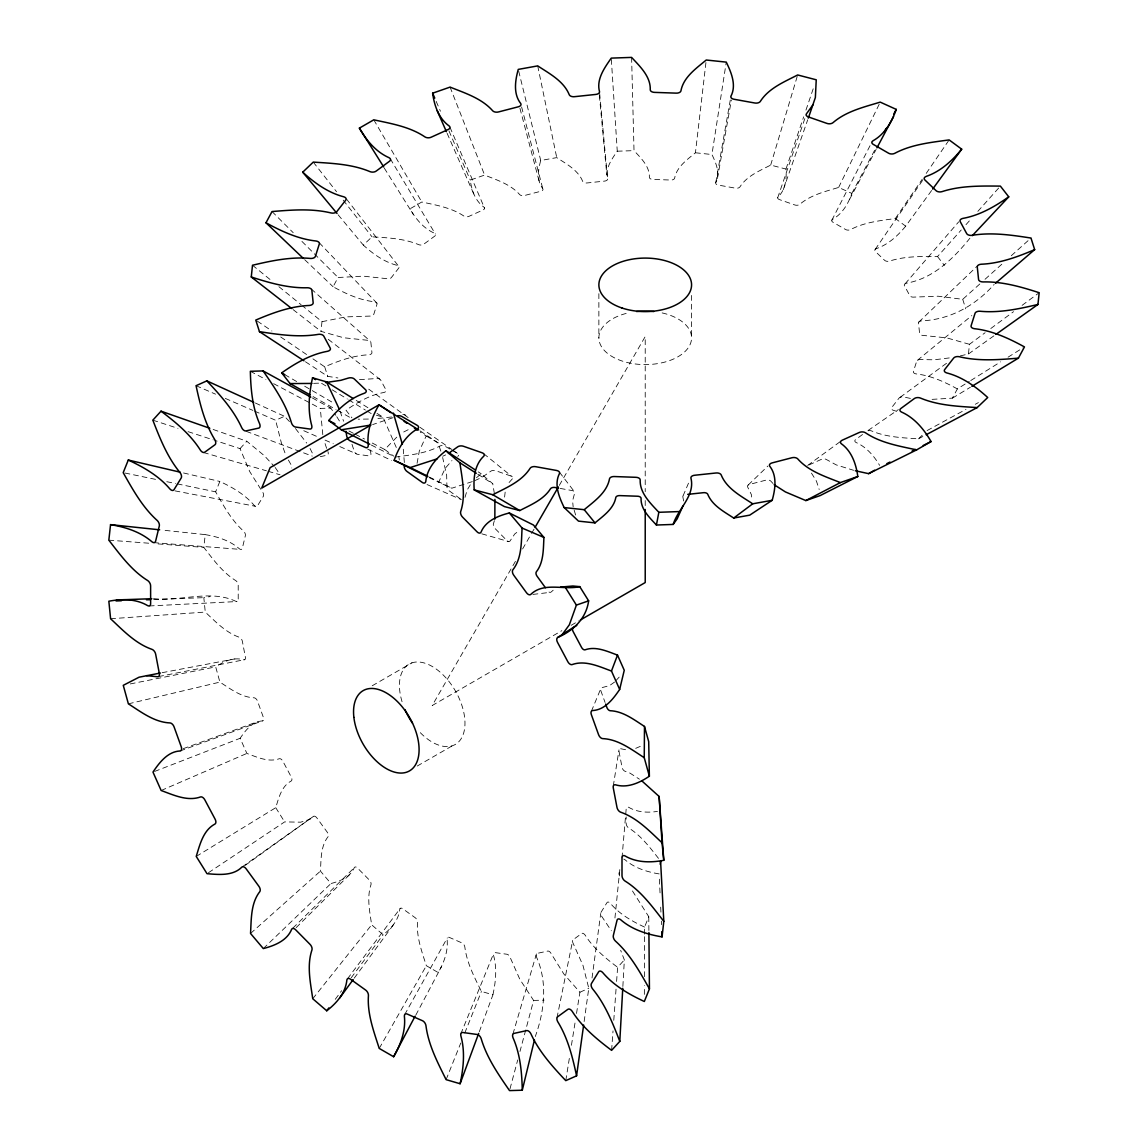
<?xml version="1.0" encoding="UTF-8"?>
<svg xmlns="http://www.w3.org/2000/svg" width="1148" height="1148" viewBox="0 0 1148 1148"><rect width="100%" height="100%" fill="white"/><g stroke="black" fill="none" stroke-linecap="round" stroke-linejoin="round"><path stroke-width="0.75" stroke-dasharray="5 3.75" d="M644.358 994.398L644.387 985.544M644.415 976.69L644.53 935.936M644.545 934.171L644.559 927.082L648.764 916.707L630.596 888.007M479.304 1031.708L492.923 994.785L481.414 991.427C474.411 977.307 466.834 962.856 464.84 947.028A3.645 2.095 60 0 0 461.869 942.881L449.442 937.457A3.645 2.095 60 0 0 447.074 939.265C448.351 951.003 444.018 962.555 438.22 972.557L426.353 965.712C421.861 951.678 416.423 937.17 417.485 922.203A3.645 2.095 60 0 0 415.102 917.639L402.675 908.728A3.645 2.095 60 0 0 399.719 909.46C398.7 919.993 391.224 928.531 383.159 934.745L371.651 924.814C369.771 911.684 366.628 897.65 370.976 884.706A3.645 2.095 60 0 0 369.34 880.014L357.631 868.132A3.645 2.095 60 0 0 354.244 867.73C350.484 877.115 340.052 881.19 330.954 883.53L320.45 871.102C321.124 859.551 320.565 846.334 328.041 836.72A3.645 2.095 60 0 0 327.223 832.157L316.92 818.007A3.645 2.095 60 0 0 313.304 816.486L241.869 867.113M404.354 462.544L403.278 449.255M622.862 986.476L624.354 959.915L620.666 950.3M611.611 1050.348L613.018 1030.918M613.778 1020.314L616.089 988.514M616.591 981.44L617.624 967.305L624.354 959.915M622.001 857.943L625.574 815.941M625.732 814.19L626.177 808.953A3.645 2.095 60 0 1 628.63 807.259C637.226 812.382 647.759 812.899 657.431 811.406M614.941 917.984L619.805 869.61M338.172 214.834L363.328 245.098L372.009 236.818C387.737 237.808 404.024 238.468 418.733 244.668A3.645 2.095 0 0 0 423.813 244.165L434.733 236.129A3.645 2.095 0 0 0 434.346 233.159C423.555 228.395 415.705 218.866 409.951 208.85L421.818 202.005C436.226 205.133 451.494 207.673 463.936 216.082A3.645 2.095 0 0 0 469.073 216.298L483.007 209.998A3.645 2.095 0 0 0 483.853 207.071C475.243 200.929 471.584 190.166 470.264 180.093L484.614 175.084C496.926 180.035 510.63 184.326 519.671 194.572A3.645 2.095 0 0 0 524.564 195.49L540.708 191.3A3.645 2.095 0 0 0 542.746 188.573C536.503 180.623 538.197 169.545 540.722 160.49L556.737 157.62C566.409 163.977 578.133 170.105 582.696 181.384A3.645 2.095 0 0 0 587.059 182.963L604.479 181.111A3.645 2.095 0 0 0 607.593 178.758C604.853 168.641 611.798 159.084 617.265 151.206L611.253 58.117M312.959 358.865L324.697 366.815C338.689 360.859 353.34 355.421 368.695 354.804A3.645 2.095 0 0 0 371.923 352.493L370.861 342.291A3.645 2.095 0 0 0 367.159 340.224L343.711 337.77L320.981 331.356L321.985 321.684L302.527 305.885M960.316 355.894L968.453 353.971L969.457 344.3L985.113 332.719M417.068 463.333L419.307 451.092L426.181 435.982L420.283 432.093M153.574 598.639C180.365 601.71 210.328 589.254 235.771 601.279A3.645 2.095 60 0 0 238.224 599.6L238.21 585.136A3.645 2.095 60 0 0 235.756 580.615C222.554 572.422 213.212 559.492 203.813 547.395L205.234 534.624L161.409 530.003M631.601 57.4L634.012 150.632C640.857 158.022 649.797 166.403 649.366 177.294A3.645 2.095 0 0 0 652.954 179.418L670.619 180.035A3.645 2.095 0 0 0 674.622 178.17C676.689 166.876 687.178 159.687 695.43 152.77L706.235 60.012M931.616 190.511L905.7 226.156L895.354 218.536C880.186 220.631 864.315 222.253 850.596 229.586A3.645 2.095 0 0 1 845.459 229.442L832.946 222.224A3.645 2.095 0 0 1 832.702 219.254C842.402 213.815 848.3 203.627 851.845 193.409L838.643 187.44C825.197 191.529 810.646 194.959 799.769 204.344A3.645 2.095 0 0 1 794.717 204.932L779.564 199.637A3.645 2.095 0 0 1 778.114 196.796C785.605 189.822 786.71 178.715 785.978 169.057L770.681 165.082C759.646 170.808 746.86 175.974 739.943 186.88A3.645 2.095 0 0 1 735.28 188.143L718.39 185.101A3.645 2.095 0 0 1 715.792 182.532C720.485 173.477 716.008 162.944 711.932 154.521L726.268 62.121M504.589 497.098L505.177 491.99M592.038 977.967L600.734 913.478M584.131 1021.548L588.781 988.27L582.969 965.382L573.354 943.843A3.645 2.095 60 0 1 573.297 939.609L581.591 933.582A3.645 2.095 60 0 1 585.207 935.218C593.43 948.205 605.47 958.178 617.624 967.305M613.262 786.165L618.987 749.874M565.777 1080.641L569.738 1055.887M571.431 1045.283L575.392 1020.529M576.511 1013.454L579.912 992.245L563.797 973.935L551.212 953.73A3.645 2.095 60 0 0 547.61 951.089L537.307 953.357A3.645 2.095 60 0 0 536.489 956.973C547.754 982.358 544.511 1011.015 535.298 1036.515M715.792 182.532L730.96 96.159M717.428 178.528L731.391 100.034M464.997 497.371L467.193 489.981L470.608 484.298M492.923 994.785C495.721 981.927 497.141 968.266 493.568 955.423A3.645 2.095 60 0 1 495.204 952.625L506.914 954.246A3.645 2.095 60 0 1 510.286 957.748L519.829 979.287L533.605 1000.439L519.972 1051.468M556.967 1017.874L572.651 940.585M509.985 1088.892L517.705 1059.977M196.236 856.422L275.75 807.69C278.72 798.061 281.504 786.136 291.147 781.056A3.645 2.095 60 0 0 291.205 776.88L282.896 761.268A3.645 2.095 60 0 0 279.28 758.742C268.474 762.602 256.994 757.12 246.877 753.432L240.147 738.279C245.385 730.53 252.273 721.389 262.462 720.915A3.645 2.095 60 0 0 263.38 717.385L257.554 701.227A3.645 2.095 60 0 0 254.138 697.812C241.238 697.281 230.375 688.814 219.899 682.113L215.695 666.873C223.688 661.406 233.848 656.814 243.634 659.813A3.645 2.095 60 0 0 245.371 657.115L242.372 641.359A3.645 2.095 60 0 0 239.344 637.269C225.769 632.548 215.523 621.671 205.262 612.071L203.827 597.649L210.113 596.616M512.912 1034.133L536.403 953.959M770.681 165.082L797.659 74.964M494.386 520.69L493.41 523.847A3.645 2.095 60 0 0 495.061 528.539L506.756 540.421A3.645 2.095 60 0 0 510.143 540.823L514.763 533.935L519.671 530.276M785.978 169.057L803.672 116.852M805.953 110.108L813.387 88.224M777.67 197.843L806.14 114.771M783.28 189.65L807.718 119.794M472.302 481.615L451.81 488.216L438.608 482.246L445.352 468.154L451.968 460.535M446.113 1079.651L460.764 1043.03M464.768 1033.042L481.414 991.427M205.234 534.624C217.417 536.633 229.844 540.507 239.315 548.744A3.645 2.095 60 0 0 242.343 548.156L245.328 535.843A3.645 2.095 60 0 0 243.591 531.151C231.523 520.302 223.544 505.809 215.637 491.832L219.828 481.457C232.456 487.326 244.969 494.501 254.067 505.249A3.645 2.095 60 0 0 257.496 505.794L263.308 496.352A3.645 2.095 60 0 0 262.375 491.746L249.733 471.584L240.047 448.624L214.891 440.416M460.779 1033.989L493.496 953.845M591.407 711.215L600.992 688.183M683.089 495.821L689.187 481.572M838.643 187.44L880.229 102.129M831.841 220.215L871.963 141.95M851.845 193.409L875.307 149.025M415.791 1015.162L441.463 966.673M849.592 199.365L876.125 149.412M321.985 321.684L345.892 316.891L369.685 316.102A3.645 2.095 0 0 0 373.789 314.308L376.974 304.249A3.645 2.095 0 0 0 374.248 301.737C359.568 300.13 345.907 293.759 333.078 286.742L338.072 277.5L363.27 276.151L386.704 278.663A3.645 2.095 0 0 0 391.425 277.486L398.686 268.158A3.645 2.095 0 0 0 397.093 265.346C384.164 262.017 373.057 253.952 363.328 245.098M932.09 399.361L952.366 398.155L957.36 388.914L969.285 381.452M404.684 1014.617L447.318 937.902M379.227 1048.425L426.353 965.712M515.438 561.358L432.193 705.532L561.86 630.668M522.598 548.959L530.649 534.997M531.553 533.447L534.236 528.798M559.291 485.389L645.219 336.565L645.219 491.645M895.354 218.536L922.246 179.217M926.221 173.391L949.138 139.912M875.163 249.417L924.614 177.438M354.23 978.168L393.793 924.255M335.259 999.305L341.645 990.695M351.216 977.78L383.159 934.745M347.528 978.756L400.265 908.384M312.744 998.731L371.651 924.814M372.296 443.056L384.738 449.499L397.136 436.757M905.7 226.156C897.851 235.713 888.294 244.524 876.412 248.599A3.645 2.095 0 0 0 875.407 251.512L884.563 260.266A3.645 2.095 0 0 0 889.499 261.098C904.94 256.09 921.485 256.42 937.529 256.564L961.249 229.973M905.126 283.757L958.68 221.851M509.081 482.519L512.338 478.86A3.645 2.095 0 0 0 510.874 476.018L495.721 470.723A3.645 2.095 0 0 0 490.684 471.297L482.131 477.267L473.866 481.055M965.985 224.664L970.734 219.34M977.852 211.361L1000.382 186.105M240.047 448.624L246.777 441.234L264.284 455.641L274.2 466.303M615.773 680.778L619.36 676.918M979.789 284.001L962.727 299.312L937.988 296.213L914.21 297.088A3.645 2.095 0 0 1 909.761 295.581L904.495 285.823A3.645 2.095 0 0 1 906.676 283.14C933.353 278.404 953.543 258.472 969.902 238.224M296.17 927.613L349.623 874.604M292.884 928.101L354.244 867.73M748.223 485.001L767.912 466.031M263.308 948.564L330.954 883.53M918.802 322.086L977.622 265.719M868.075 430.787A3.645 2.095 0 0 1 871.705 430.988C886.414 437.173 902.715 437.833 918.429 438.837L922.16 435.293M985.041 279.28L1002.104 263.968M1011.288 255.717L1030.99 238.052M250.537 933.468L320.45 871.102M553.178 590.23L551.083 592.052A3.645 2.095 60 0 1 547.481 590.546M245.27 865.305L313.304 816.486M969.457 344.3L946.727 337.885L923.279 335.431A3.645 2.095 0 0 1 919.591 333.365L918.515 323.162A3.645 2.095 0 0 1 921.744 320.852C950.243 319.632 975.24 305.598 994.125 284.46M917.381 360.343L971.811 315.571M476.477 477.697L481.227 473.808L492.75 483.724L494.286 493.052M990.796 328.515L1013.569 311.668M1022.107 305.339L1039.17 292.711M862.535 434.504L855.705 439.526A3.645 2.095 0 0 0 856.092 442.497C866.353 447.017 874.015 455.885 879.612 465.371M900.132 397.294L947.731 362.395M807.675 465.442L840.853 441.176M968.453 353.971L994.512 335.403M614.567 682.056L609.574 685.586L601.939 687.638A3.645 2.095 60 0 0 601.007 691.168L605.082 702.476M868.075 430.486L898.367 409.592M208.491 872.695L284.632 821.896L300.733 822.183L310.175 819.227M970.778 380.519L1000.611 361.85M1008.059 357.186L1022.968 347.844M952.366 398.155L970.376 387.249M372.21 685.772L411.974 662.812M571.13 625.33L578.85 620.867M417.241 766.032L452.412 745.726M403.709 431.992L411.127 428.233M927.11 430.557L965.956 409.377M975.283 404.283L978.397 402.589M918.429 438.837L924.614 435.551M393.075 417.671L372.612 424.602M442.769 456.244L445.639 454.924M808.981 464.954L821.38 459.358A3.645 2.095 0 0 1 826.503 459.573L836.232 464.897L853.624 470.307M254.512 411.099L275.62 420.268L284.489 416.308L290.229 422.392M579.912 992.245L588.781 988.27M161.15 790.498L246.877 753.432M635.691 748.353L643.569 744.966M154.607 771.442L240.147 738.279M180.078 750.979L262.462 720.915M183.221 748.668L258.185 721.489M128.375 703.839L219.899 682.113M320.22 456.703L327.094 455.196A3.645 2.095 60 0 0 327.898 451.566M130.241 683.935L215.695 666.873M158.596 676.559L244.768 659.655M162.141 672.685L234.866 658.909M391.597 416.982L374.922 418.805M949.253 357.932L934.142 359.812L920.753 359.554A3.645 2.095 0 0 0 916.649 361.347L913.464 371.407A3.645 2.095 0 0 0 916.19 373.918C930.87 375.525 944.546 381.897 957.36 388.914M395.084 457.119C410.252 455.024 426.123 453.403 439.842 446.07A3.645 2.095 0 0 1 444.979 446.213L450.547 449.413M532.902 594.42L550.036 592.382M110.595 618.743L205.262 612.071M149.197 605.957L237.033 601.552M313.634 383.36L319.001 383.145M368.379 419.063L358.19 419.178M153.645 599.543L203.827 597.649M617.265 151.206L634.012 150.632M273.654 383.676L320.292 408.415L330.782 408.114L335.79 415.275M533.605 1000.439L544.109 1000.123M359.482 379.644L376.243 378.567A3.645 2.095 0 0 1 380.677 380.074L385.943 389.832A3.645 2.095 0 0 1 383.762 392.516C369.9 395.012 357.415 402.259 346.022 410.267L351.919 417.829M108.83 540.163L149.283 543.248M158.08 543.908L203.813 547.395M153.574 542.617L240.649 549.418M695.43 152.77L711.932 154.521M305.454 361.764L327.711 376.343L337.899 377.965M560.224 488.431L572.063 490.555A3.645 2.095 0 0 1 574.646 493.123L572.594 500.772L573.153 506.856M659.153 873.915C646.97 871.906 634.543 868.046 625.072 859.795A3.645 2.095 60 0 0 623.751 859.135M174.984 490.87L255.387 506.282M625.545 749.716L620.752 748.74A3.645 2.095 60 0 0 619.016 751.423L622.015 767.194A3.645 2.095 60 0 0 625.043 771.269L630.008 773.135L639.422 779.191M124.931 473.019L158.08 479.893M166.79 481.701L175.515 483.509M177.266 483.882L215.637 491.832M910.407 398.413L903.734 396.993A3.645 2.095 0 0 0 899.013 398.169L891.752 407.483A3.645 2.095 0 0 0 893.359 410.31L898.052 411.773M183.565 472.976L219.828 481.457M481.801 533.82L508.076 541.397M203.483 452.499L266.422 470.795M268.115 471.297L280.026 474.755M376.401 415.203L382.987 417.126L396.476 447.907M152.842 420.154L177.997 428.362M188.057 431.648L213.212 439.871M213.141 429.452L246.777 441.234M246.246 431.347L312.256 456.1M196.064 385.699L215.551 394.166M225.295 398.399L252.89 410.396M303.761 430.715L316.862 436.484M325.056 440.086L333.236 443.688M339.794 446.558L356.167 453.761M427.056 484.542L461.41 499.71M255.373 403.02L284.489 416.308M367.69 449.126L391.439 460.405M644.559 927.082C631.931 921.227 619.418 914.052 610.32 903.289A3.645 2.095 60 0 0 606.905 902.744L601.093 912.201A3.645 2.095 60 0 0 602.011 916.793L611.324 930.755M429.079 477.539L438.608 482.246M429.409 477.094L451.81 488.216M371.364 445.065L393.506 456.316M348.963 430.988L353.627 433.399M355.191 434.202L364.519 439.038M250.35 371.292L265.891 379.543M312.328 397.969L330.782 408.114M313.06 396.577L336.048 409.563M337.584 410.424L349.839 417.355M451.939 450.217L457.492 453.431A3.645 2.095 0 0 1 457.736 456.402M426.181 435.982L438.034 442.827L441.277 452.456M284.761 374.635L297.016 381.767M304.679 386.216L332.246 402.245M321.598 383.317L326.132 386.087M332.174 389.775L347.284 399.002M348.791 399.92L365.423 410.066M366.93 410.998L371.464 413.754M356.239 400.422L368.121 407.841M377.032 413.409L382.987 417.126M477.812 474.21L492.75 483.724M478.286 471.885L481.227 473.808M420.182 430.945L438.034 442.827M257.252 321.067L271.904 331.011M280.7 336.981L307.104 354.876M420.024 427.314L451.738 449.413M453.173 450.418L457.492 453.431M368.709 389.172L408.157 417.585M460.334 498.82L449.284 490.899A3.645 2.095 60 0 1 446.916 486.35L446.658 475.258L442.64 457.492M384.738 449.499L393.793 456.158M328.242 339.32L379.744 379.127M293.099 309.601L320.981 331.356M483.652 453.647L512.238 476.764M252.503 265.245L270.569 279.911M278.907 286.684L301.149 304.751M311.237 288.995L370.345 341.243M304.694 259.678L333.078 286.742M272.033 211.548L293.214 232.7M301.938 241.41L338.072 277.5M319.23 242.73L376.917 303.158M773.006 483.495L770.767 481.084A3.645 2.095 0 0 0 765.874 480.165L749.73 484.356A3.645 2.095 0 0 0 747.692 487.082L751.337 494.53L752.055 500.614M295.466 428.491L306.703 443.085M811.449 473.091L816.429 481.112L819.198 489.493M313.261 162.112L336.536 191.716M343.195 200.168L372.009 236.818M937.529 256.564L944.417 265.389M346.524 199.049L398.485 266.063M559.463 472.215L574.646 492.033M658.493 858.388C649.725 847.238 640.871 835.471 628.63 827.923A3.645 2.095 60 0 1 626.177 823.403L626.177 816.974M275.19 467.48L279.179 473.32M384.279 168.11L413.438 214.604M275.75 807.69L284.632 821.896M336.78 416.695L341.099 423.669M390.291 158.768L435.408 234.063M373.789 119.823L421.818 202.005M288.392 460.061L291.047 464.696A3.645 2.095 60 0 1 291.75 467.968M310.046 448.466L313.189 454.809M447.117 133.312L474.024 194.543M436.183 101.397L440.445 111.227M448.968 130.901L470.264 180.093M449.959 127.213L484.513 208.089M326.62 448.337L324.123 440.775M450.073 87.105L484.614 175.084M284.948 452.8L281.432 443.171L275.62 420.268M340.038 411.199L343.596 421.23M351.991 444.305L354.101 450.805A3.645 2.095 60 0 0 357.487 454.307L369.182 455.928A3.645 2.095 60 0 0 370.833 453.13L370.101 449.93M962.727 299.312L965.741 308.841M324.697 366.815L327.711 376.343M574.172 510.214L575.708 515.265M519.944 108.328L539.101 181.126M521.608 106.979L542.746 188.573M518.681 71.104L540.722 160.49M537.709 65.895L556.737 157.62M322.803 434.633L320.292 408.415M683.648 500.987L682.845 496.897A3.645 2.095 0 0 1 685.959 494.544M398.844 456.832L399.317 459.961M599.356 95.413L606.804 174.668M599.658 93.347L607.593 178.758M659.397 879.167L660.129 894.909M660.688 907.15L661.018 914.138M661.348 921.141L661.506 924.642M648.764 916.707L648.893 930.784M691.57 295.438L691.57 337.828M645.219 500.557L645.219 505.895M598.869 293.673L598.869 337.828M619.662 875.924A3.645 2.095 60 0 1 619.059 872.695M402.058 701.715A46.35 26.763 60 0 1 427.573 664.147A46.35 26.763 60 0 1 464.739 727.602A46.35 26.763 60 0 1 419.967 732.324M402.776 414.299A3.645 2.095 0 0 1 405.875 415.389M662.152 312.916A46.35 26.763 0 0 1 682.17 353.986A46.35 26.763 0 0 1 608.268 353.986A46.35 26.763 0 0 1 628.286 312.916"/><path stroke-width="1.5" d="M160.419 673.015L139.066 677.205L123.267 685.327L128.375 703.839C141.104 711.975 154.306 722.264 169.976 722.924A4.42 2.554 60 0 1 174.137 727.057L181.212 746.688A4.42 2.554 60 0 1 180.078 750.979C167.708 751.553 159.342 762.659 152.971 772.073L161.15 790.498C173.448 794.976 187.382 801.634 200.527 796.942A4.42 2.554 60 0 1 204.918 800.013L215.006 818.983A4.42 2.554 60 0 1 214.949 824.049C203.21 830.219 199.852 844.713 196.236 856.422L207.013 873.685C218.637 874.647 232.915 876.139 241.869 867.113A4.42 2.554 60 0 1 246.246 868.95L258.774 886.141A4.42 2.554 60 0 1 259.764 891.695C250.68 903.361 251.369 919.419 250.537 933.468L263.308 948.564C274.372 945.722 287.029 940.757 291.606 929.363A4.42 2.554 60 0 1 295.71 929.851L309.946 944.273A4.42 2.554 60 0 1 311.94 949.984C306.659 965.726 310.477 982.76 312.744 998.731L326.735 1010.785C336.536 1003.252 345.62 992.848 346.854 980.062A4.42 2.554 60 0 1 350.456 979.172L365.552 990.006A4.42 2.554 60 0 1 368.436 995.546C367.145 1013.741 373.76 1031.363 379.227 1048.425L393.635 1056.734C400.681 1044.58 405.933 1030.531 404.383 1016.281A4.42 2.554 60 0 1 407.267 1014.071L422.364 1020.672A4.42 2.554 60 0 1 425.965 1025.709C428.391 1044.938 437.603 1062.488 446.113 1079.651L460.104 1083.741C463.505 1068.114 465.227 1051.525 460.879 1035.912A4.42 2.554 60 0 1 462.874 1032.497L477.094 1034.477A4.42 2.554 60 0 1 481.199 1038.725C486.824 1057.796 498.347 1074.413 509.525 1090.6L522.283 1090.227C521.881 1072.476 520.274 1054.223 513.027 1037.792A4.42 2.554 60 0 1 514.017 1033.401L526.53 1030.631A4.42 2.554 60 0 1 530.921 1033.86C539.072 1051.697 552.446 1066.492 565.777 1080.641L576.569 1075.834C572.594 1057.208 567.887 1038.223 557.813 1021.849A4.42 2.554 60 0 1 557.756 1016.697L567.83 1009.365A4.42 2.554 60 0 1 572.221 1011.374C582.208 1027.13 596.831 1039.256 611.611 1050.348L619.791 1041.38C612.702 1023.055 605.24 1004.299 592.641 988.973A4.42 2.554 60 0 1 591.521 983.391L598.582 971.911A4.42 2.554 60 0 1 602.729 972.571C613.793 985.644 629.004 994.355 644.329 1001.486L649.438 988.873C639.838 971.897 630.137 954.289 615.471 941.102A4.42 2.554 60 0 1 613.362 935.39L616.993 920.438A4.42 2.554 60 0 1 620.666 919.72C632.175 929.736 647.271 934.443 662.066 936.883L663.802 921.356C652.38 906.676 641.029 890.963 624.986 881.004A4.42 2.554 60 0 1 622.001 875.508L622.001 857.943A4.42 2.554 60 0 1 624.971 855.891C636.58 862.779 650.887 862.779 663.788 860.297L662.037 842.775C649.567 831.123 637.126 817.893 620.623 812.167A4.42 2.554 60 0 1 616.95 807.202L613.305 788.059A4.42 2.554 60 0 1 615.414 784.787C627.296 788.432 639.651 782.836 649.366 776.192L644.243 757.694L644.487 726.44C634.026 719.739 623.149 711.258 610.248 710.727A3.645 2.095 60 0 1 606.833 707.326L605.67 704.097M404.196 465.988A4.42 2.554 60 0 0 407.081 471.512L422.177 482.347A4.42 2.554 60 0 0 425.779 481.457C427.013 468.671 436.096 458.282 445.898 450.748L459.889 462.802C462.156 478.759 465.973 495.807 460.692 511.534A4.42 2.554 60 0 0 462.687 517.246L476.908 531.682A4.42 2.554 60 0 0 481.026 532.17C485.604 520.761 498.261 515.796 509.325 512.969L522.082 528.066C521.264 542.1 521.953 558.158 512.869 569.824A4.42 2.554 60 0 0 513.859 575.378L526.387 592.583A4.42 2.554 60 0 0 530.763 594.42C543.865 581.749 563.855 590.316 579.769 586.642L588.637 600.849C586.226 618.471 573.455 630.683 557.684 637.47A4.42 2.554 60 0 0 557.627 642.55L567.715 661.506A4.42 2.554 60 0 0 572.106 664.592C585.236 659.885 599.184 666.558 611.468 671.035L619.662 689.446C613.276 698.859 604.924 709.966 592.54 710.54A4.42 2.554 60 0 0 591.421 714.831L598.495 734.462A4.42 2.554 60 0 0 602.657 738.609C618.327 739.255 631.529 749.544 644.243 757.694M509.325 512.969L533.447 525.009L543.937 537.436C543.262 549.002 543.836 562.219 536.36 571.819A3.645 2.095 60 0 0 537.178 576.382L545.415 587.704M619.791 1041.38L622.761 988.256M291.707 308.511L251.268 276.984L252.503 265.245C271.416 260.768 290.918 256.592 310.448 258.444A4.42 2.554 0 0 0 315.427 256.262L319.302 244.05A4.42 2.554 0 0 0 315.987 240.994C298.15 239.042 281.547 231.308 265.977 222.784L272.033 211.548C291.649 209.955 311.797 208.29 331.126 212.968A4.42 2.554 0 0 0 336.866 211.533L345.692 200.211A4.42 2.554 0 0 0 343.74 196.782C328.041 192.735 314.552 182.934 302.728 172.186L313.261 162.112C332.375 163.332 352.178 164.135 370.043 171.655A4.42 2.554 0 0 0 376.214 171.052L389.473 161.28A4.42 2.554 0 0 0 389 157.678C375.898 151.895 366.37 140.314 359.381 128.131L373.789 119.823C391.281 123.611 409.85 126.71 424.961 136.928A4.42 2.554 0 0 0 431.189 137.2L448.122 129.537A4.42 2.554 0 0 0 449.155 125.979C438.708 118.502 434.26 105.444 432.638 93.189L450.073 87.105C465.04 93.117 481.701 98.341 492.679 110.782A4.42 2.554 0 0 0 498.619 111.916L518.236 106.821A4.42 2.554 0 0 0 520.718 103.507C513.127 93.835 515.179 80.389 518.265 69.397L537.709 65.895C549.462 73.63 563.711 81.063 569.264 94.767A4.42 2.554 0 0 0 574.56 96.676L595.712 94.437A4.42 2.554 0 0 0 599.5 91.567C596.171 79.298 604.609 67.675 611.253 58.117L631.601 57.4C639.924 66.383 650.787 76.557 650.256 89.802A4.42 2.554 0 0 0 654.604 92.385L676.086 93.132A4.42 2.554 0 0 0 680.936 90.864C683.462 77.146 696.205 68.406 706.235 60.012L726.268 62.121C731.233 72.367 736.657 85.153 730.96 96.159A4.42 2.554 0 0 0 734.117 99.273L754.652 102.976A4.42 2.554 0 0 0 760.306 101.44C768.715 88.195 784.242 81.91 797.659 74.964L816.242 79.8L815.367 97.537L808.307 118.129M995.962 334.369L1037.95 304.45L1039.17 292.711C1021.06 286.842 1002.276 281.418 983.061 281.934A4.42 2.554 0 0 1 978.57 279.423L977.278 267.025A4.42 2.554 0 0 1 981.196 264.227C999.851 263.466 1017.659 256.865 1034.664 249.618L1030.99 238.052C1011.575 235.024 991.614 232.097 972.04 235.34A4.42 2.554 0 0 1 966.645 233.518L960.245 221.664A4.42 2.554 0 0 1 962.885 218.393C979.732 215.365 994.9 206.554 1008.748 196.839L1000.382 186.105C980.88 185.947 960.776 185.531 942.02 191.63A4.42 2.554 0 0 1 936.022 190.611L924.901 179.978A4.42 2.554 0 0 1 926.12 176.433C940.556 171.483 952.18 160.777 961.694 149.168L949.138 139.912C930.698 142.452 911.412 144.433 894.751 153.33A4.42 2.554 0 0 1 888.509 153.172L873.298 144.39A4.42 2.554 0 0 1 873.011 140.773C884.792 134.173 891.953 121.788 896.258 109.39L880.229 102.129C863.884 107.094 846.205 111.256 832.989 122.678A4.42 2.554 0 0 1 826.861 123.381L808.45 116.953A4.42 2.554 0 0 1 806.685 113.494L812.956 104.812M159.644 529.816L110.552 524.636L108.83 540.163C120.253 554.843 131.604 570.556 147.647 580.529A4.42 2.554 60 0 1 150.618 586.011L150.632 603.575A4.42 2.554 60 0 1 147.647 605.627C136.038 598.739 121.745 598.739 108.845 601.222L110.595 618.743C123.051 630.396 135.507 643.626 151.995 649.352A4.42 2.554 60 0 1 155.683 654.317L159.328 673.474A4.42 2.554 60 0 1 157.204 676.732L146.557 675.641M660.229 864.344L660.588 861.144L663.802 921.356M494.86 519.111L494.888 499.38M576.569 1075.834L583.643 1025.049M682.845 506.139L677.177 518.81L673.173 524.435L656.426 525.023L658.837 512.295C650.514 503.312 639.651 493.138 640.182 479.893A4.42 2.554 0 0 0 635.834 477.31L614.367 476.549A4.42 2.554 0 0 0 609.502 478.831C606.991 492.549 594.248 501.289 584.217 509.683L564.17 507.56C559.205 497.328 553.781 484.542 559.478 473.536A4.42 2.554 0 0 0 556.321 470.422L535.786 466.719A4.42 2.554 0 0 0 530.132 468.255C521.723 481.5 506.196 487.785 492.779 494.731L474.21 489.895C473.32 478.156 474.655 464.667 483.753 456.201A4.42 2.554 0 0 0 481.988 452.743L463.577 446.314A4.42 2.554 0 0 0 457.449 447.017L448.423 453.474M353.268 398.571L326.52 381.882L312.529 377.792C309.128 393.405 307.406 410.008 311.754 425.621A4.42 2.554 60 0 1 309.759 429.022L295.538 427.042A4.42 2.554 60 0 1 291.434 422.794C285.809 403.723 274.286 387.106 263.107 370.919L250.35 371.292C250.752 389.057 252.359 407.296 259.606 423.727A4.42 2.554 60 0 1 258.601 428.132L246.088 430.887A4.42 2.554 60 0 1 241.711 427.673C233.546 409.822 220.172 395.027 206.855 380.878L196.064 385.699C200.039 404.326 204.746 423.296 214.805 439.684A4.42 2.554 60 0 1 214.877 444.821L204.803 452.154A4.42 2.554 60 0 1 200.398 450.159C190.424 434.389 175.787 422.263 161.021 411.171L152.842 420.154C159.931 438.479 167.378 457.22 179.992 472.546A4.42 2.554 60 0 1 181.111 478.142L174.051 489.608A4.42 2.554 60 0 1 169.89 488.948C158.84 475.889 143.629 467.164 128.289 460.047L123.195 472.66C132.795 489.622 142.495 507.244 157.161 520.431A4.42 2.554 60 0 1 159.271 526.128L155.64 541.081A4.42 2.554 60 0 1 151.967 541.799C140.458 531.782 125.362 527.076 110.552 524.636M619.662 689.446L624.254 670.274L617.509 655.106C607.392 651.418 595.927 645.937 585.107 649.811A3.645 2.095 60 0 1 581.491 647.271L573.182 631.658A3.645 2.095 60 0 1 573.239 627.497L576.77 625.387M522.283 1090.227L534.451 1039.973M687.709 494.358L703.38 492.693A3.645 2.095 0 0 1 707.742 494.271C712.305 505.551 724.029 511.664 733.701 518.035L749.716 515.151L772.188 500.298C775.259 489.306 777.311 475.86 769.734 466.188A4.42 2.554 0 0 1 772.202 462.874L791.819 457.779A4.42 2.554 0 0 1 797.76 458.899C808.737 471.354 825.398 476.564 840.365 482.591L857.8 476.506C856.178 464.251 851.73 451.178 841.283 443.716A4.42 2.554 0 0 1 842.316 440.158L859.249 432.495A4.42 2.554 0 0 1 865.477 432.767C880.588 442.985 899.157 446.07 916.649 449.873L931.071 441.564C924.068 429.381 914.554 417.8 901.438 412.017A4.42 2.554 0 0 1 900.965 408.415L914.224 398.643A4.42 2.554 0 0 1 920.395 398.04C938.275 405.56 958.078 406.363 977.178 407.583L987.725 397.509C975.9 386.747 962.397 376.96 946.698 372.913A4.42 2.554 0 0 1 944.747 369.484L953.586 358.162A4.42 2.554 0 0 1 959.312 356.727C978.641 361.405 998.803 359.74 1018.405 358.147L1024.461 346.911C1008.891 338.387 992.288 330.638 974.451 328.701A4.42 2.554 0 0 1 971.136 325.645L975.011 313.433A4.42 2.554 0 0 1 979.99 311.237C999.521 313.103 1019.022 308.912 1037.95 304.45M565.605 587.848L576.396 605.096L569.351 624.785L561.96 634.916M460.104 1083.741L478.687 1033.387M427.501 476.75L394.18 460.305C398.485 447.892 405.646 435.523 417.427 428.921A4.42 2.554 0 0 0 417.14 425.305L401.929 416.523A4.42 2.554 0 0 0 397.71 415.763M611.468 671.035L617.509 655.106M673.173 524.435C677.908 508.808 695.344 495.807 690.938 478.128A4.42 2.554 0 0 1 694.727 475.243L715.878 473.005A4.42 2.554 0 0 1 721.188 474.928C726.727 488.632 740.977 496.065 752.729 503.8L772.188 500.298M884.534 131.575L886.199 128.404M893.747 114.14L896.258 109.39M393.635 1056.734L415.102 1016.21M876.943 147.848L893.531 116.622M535.126 527.248L558.402 486.939M932.664 189.09L961.694 149.168M339.65 998.043L353.182 979.588M326.735 1010.785L328.859 1007.915M369.785 444.262L341.315 429.783L328.744 420.527C338.273 408.918 349.896 398.198 364.318 393.262A4.42 2.554 0 0 0 365.538 389.717L354.416 379.084A4.42 2.554 0 0 0 348.418 378.065L340.726 380.347L325.515 382.557M972.327 235.641L1008.748 196.839M995.474 283.298L1034.664 249.618M564.17 507.56L578.506 521.135L595.008 522.885C603.26 515.969 613.75 508.779 615.816 497.486A3.645 2.095 0 0 1 619.82 495.606L637.499 496.223A3.645 2.095 0 0 1 641.072 498.361C640.641 509.253 649.581 517.633 656.426 525.023M733.701 518.035L752.729 503.8M309.989 394.84L290.057 383.576L281.705 372.856C295.538 363.141 310.706 354.33 327.553 351.288A4.42 2.554 0 0 0 330.194 348.031L323.808 336.163A4.42 2.554 0 0 0 318.398 334.355C298.824 337.598 278.864 334.671 259.448 331.643L255.774 320.077C272.779 312.83 290.588 306.229 309.243 305.468A4.42 2.554 0 0 0 313.16 302.67L311.869 290.272A4.42 2.554 0 0 0 307.377 287.761C288.162 288.277 269.378 282.853 251.268 276.984M557.684 637.47L573.239 627.497M971.882 386.331L1018.405 358.147M580.386 619.977L645.219 582.553L645.219 509.468M855.303 470.752L868.62 473.65L874.561 470.235M926.163 434.733L977.178 407.583M774.139 484.7L785.419 491.932L805.824 500.571L840.365 482.591M857.8 476.506L820.189 495.563L805.824 500.571M886.801 463.649L889.973 462.07M912.1 451.021L915.257 449.456M923.164 445.51L931.071 441.564M868.62 473.65L916.649 449.873M474.21 489.895L504.46 506.598L519.757 510.559C530.792 504.847 543.578 499.681 550.495 488.775A3.645 2.095 0 0 1 555.158 487.513L558.531 488.13M437.029 458.87L410.223 467.566L394.18 460.305M576.396 605.096L588.637 600.849M560.611 587.087L572.881 585.997L579.769 586.642M341.315 429.783L370.947 425.047L261.715 488.115L270.124 467.652L378.998 404.799L418.69 429.955M311.84 383.432L290.057 383.576M116.02 600.949L121.387 600.748M146.485 599.801L150.072 599.672M658.837 512.295L679.186 511.578M116.479 599.974L151.809 598.711M128.289 460.047L180.107 472.158M161.021 411.171L209.783 428.276M522.082 528.066L543.937 537.436M206.855 380.878L253.751 402.288M410.223 467.566L427.817 476.305M328.744 420.527L334.958 423.741M263.107 370.919L310.792 397.122M281.705 372.856L284.761 374.635M492.779 494.731L519.757 510.559M312.529 377.792L315.557 379.629M459.889 462.802L476.32 473.263M445.898 450.748L475.344 469.963M259.448 331.643L303.976 360.788M390.794 412.591L378.998 404.799C371.952 416.939 366.7 430.988 368.235 445.237A4.42 2.554 60 0 1 365.365 447.447L350.269 440.861A4.42 2.554 60 0 1 346.667 435.824L345.964 431.261M404.067 421.359L407.009 423.311M414.385 428.19L417.327 430.141M641.904 780.941L659.124 796.468L663.788 860.297M265.977 222.784L303.402 258.458M302.728 172.186L337.024 213.456M584.217 509.683L595.008 522.885M359.381 128.131L383.733 166.991M326.52 381.882L339.449 409.52M437.216 110.753L446.414 131.69M432.638 93.189L434.776 98.111M393.405 413.108L402.374 444.362M644.487 726.44L648.706 741.665L649.366 776.192M659.124 796.468L662.037 842.775M661.822 931.631L662.066 936.883M648.907 932.549L649.438 988.873M412.519 723.168A46.35 26.763 60 0 1 404.971 709.622M636.595 311.538A46.35 26.763 0 0 1 653.843 311.538M353.871 717.356A46.35 26.763 60 0 0 406.536 772.217A46.35 26.763 60 0 0 398.543 702.705A46.35 26.763 60 0 0 353.871 717.356M622.044 308.023A46.35 26.763 0 0 0 691.57 284.848A46.35 26.763 0 0 0 622.044 261.672A46.35 26.763 0 0 0 622.044 308.023"/></g></svg>
